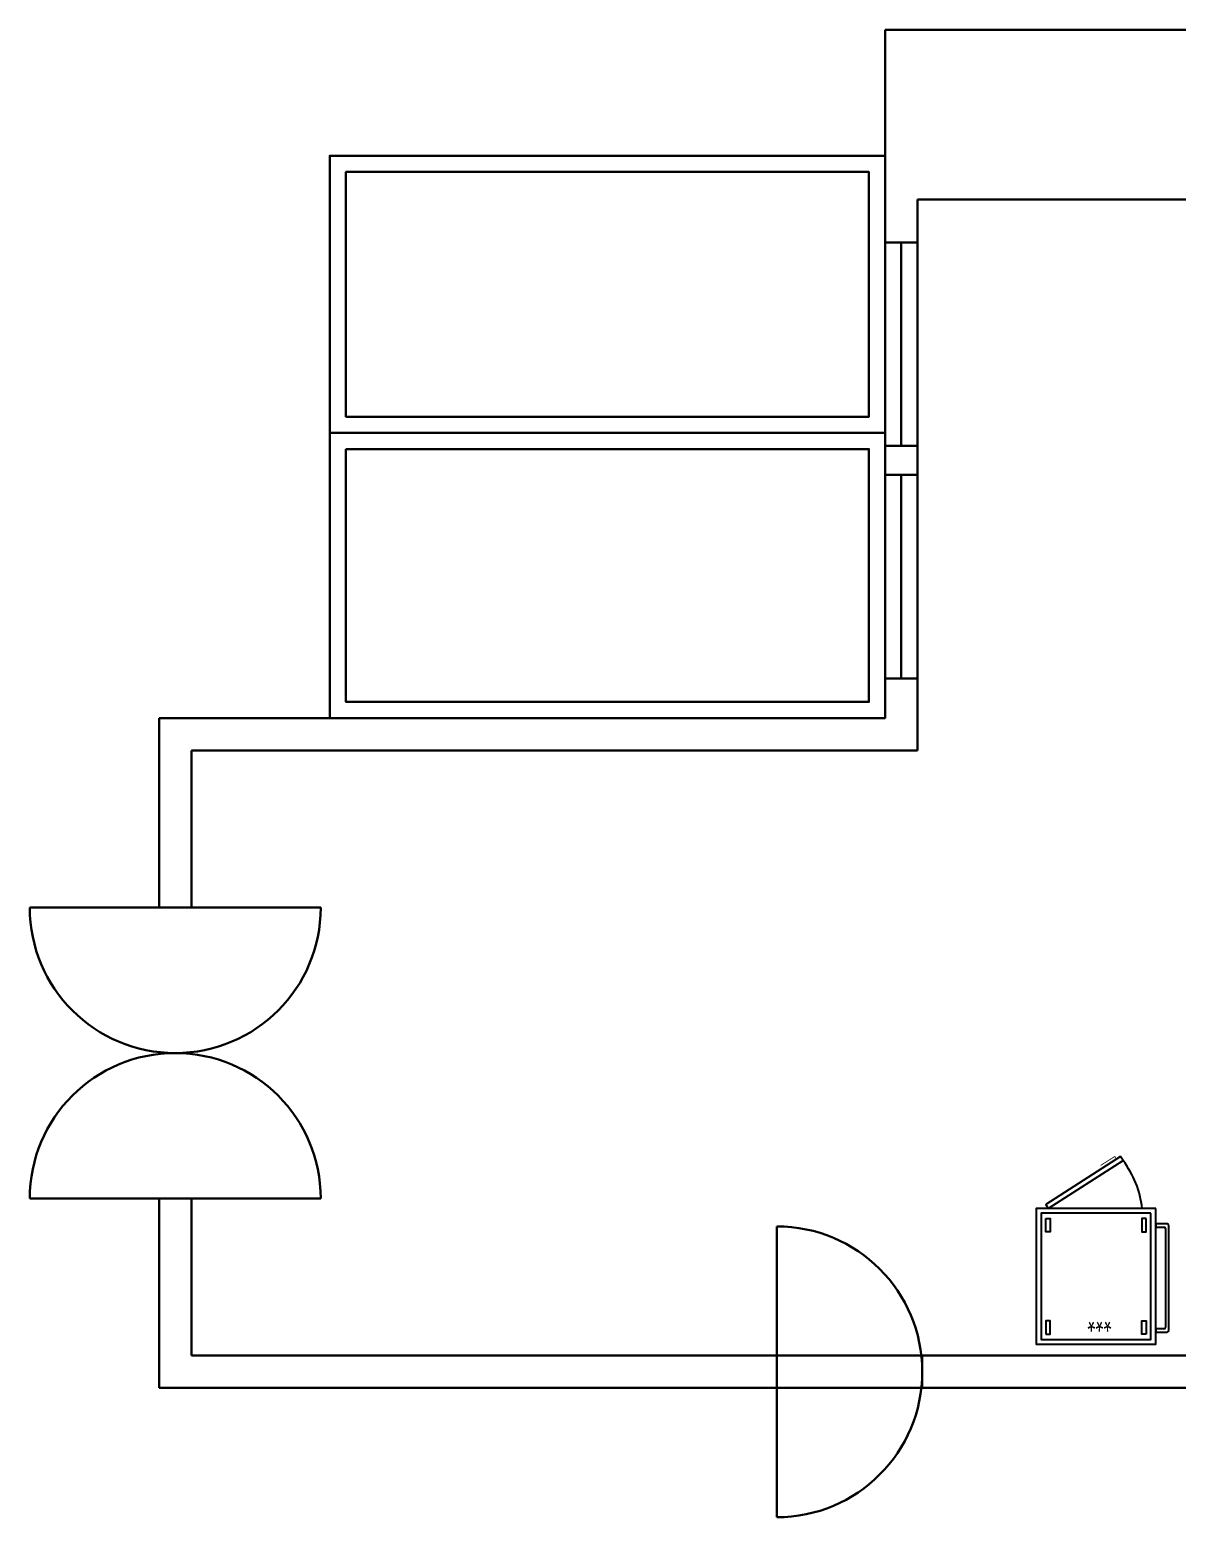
# Model space of a CAD drawing. Header units: centimetres. Extents: x 10321 to 16377, y 5009 to 10690.
# Drawn here: x 12120 to 12830, y 9769 to 10690 of the extents above; entities that cross this region are included whole.
import ezdxf

# ---------------------------------------------------------------- set-up
doc = ezdxf.new("R2010")
doc.units = ezdxf.units.CM
doc.header["$MEASUREMENT"] = 0
doc.layers.add('MUTFAKEKİPMAN', color=1, linetype='Continuous')
doc.layers.add('xxx_Auto_Duvar_Duvar Plan Kesit', color=7, linetype='Continuous', lineweight=30)
doc.layers.add('xxx_Auto_Duvar_Duvar Tarama', color=250, linetype='Continuous', lineweight=5)
doc.styles.add('style1', font='stylu.ttf', dxfattribs={"width": 0.8, "height": 12})

# ---------------------------------------------------------------- blocks, each defined once
blk = doc.blocks.new('A$C778B3713')
at = {"layer": 'MUTFAKEKİPMAN'}
for p, q in [((0, 130.5), (0, 129.5)), ((0, 129.5), (0, 65.49)), ((8, 131.5), (1, 131.5)), ((3, 129.5), (8, 129.5)), ((8, 129.5), (8, 131.5)), ((2, 67.49), (2, 128.5)), ((1, 64.49), (8, 64.49)), ((8, 66.49), (3, 66.49)), ((8, 64.49), (8, 66.49))]:
    blk.add_line(p, q, dxfattribs=at)
for points in [[(8, 55), (82, 55), (82, 139), (8, 139)], [(11, 58), (79, 58), (79, 136), (11, 136)], [(14.01, 132.87), (16.62, 132.87), (16.62, 124.44), (14.01, 124.44)], [(75.99, 132.87), (73.38, 132.87), (73.38, 124.44), (75.99, 124.44)], [(14.01, 61.12), (16.62, 61.12), (16.62, 69.55), (14.01, 69.55)], [(75.99, 61.12), (73.38, 61.12), (73.38, 69.55), (75.99, 69.55)], [(29.79, 22.82), (76.12, 52.47), (74.5, 55), (28.18, 25.35)]]:
    blk.add_lwpolyline(points, close=True, dxfattribs=at)
at = {"layer": 'MUTFAKEKİPMAN', "const_width": 0.5}
blk.add_lwpolyline([(32.32, 24.44), (33.36, 22.81), (40.33, 27.24), (42.11, 28.37)], dxfattribs=at)
at = {"layer": 'MUTFAKEKİPMAN'}
for centre, radius, start, end in [((1, 130.5), 1, 90, 180), ((3, 128.5), 1, 90, 180), ((1, 65.49), 1, 180, 270), ((3, 67.49), 1, 180, 270), ((78.52, 62.66), 62.66, 187.02959, 216.54948)]:
    blk.add_arc(centre, radius, start, end, dxfattribs=at)
at = {"layer": 'MUTFAKEKİPMAN', "style": 'style1', "width": 0.8}
blk.add_text('***', height=12, dxfattribs=at).set_placement((35.35, 119.17))

msp = doc.modelspace()

# ---------------------------------------------------------------- linework, layer by layer
at = {"layer": 'xxx_Auto_Duvar_Duvar Plan Kesit', "lineweight": 30}
for p, q in [((12649.47, 10263.65), (12649.47, 10689.65)), ((13936.47, 10689.65), (12649.47, 10689.65)), ((12669.47, 10243.65), (12669.47, 10584.65)), ((12992.47, 10584.65), (12669.47, 10584.65)), ((12669.47, 10558.09), (12649.47, 10558.09)), ((12659.47, 10558.09), (12659.47, 10432.14)), ((12669.47, 10432.14), (12649.47, 10432.14)), ((12669.47, 10414.15), (12649.47, 10414.15)), ((12659.47, 10414.15), (12659.47, 10288.21)), ((12669.47, 10288.21), (12649.47, 10288.21)), ((12649.47, 10263.65), (12200.38, 10263.65)), ((12200.38, 10146.38), (12200.38, 10263.65)), ((12669.47, 10243.65), (12220.38, 10243.65)), ((12220.38, 10146.38), (12220.38, 10243.65)), ((12300.38, 10146.38), (12120.38, 10146.38)), ((12300.38, 9966.38), (12120.38, 9966.38)), ((12200.38, 9849.12), (12200.38, 9966.38)), ((12220.38, 9869.12), (12220.38, 9966.38)), ((12582.47, 9949.12), (12582.47, 9769.12)), ((13501.47, 9869.12), (12220.38, 9869.12)), ((12672.47, 9869.12), (12672.47, 9849.12)), ((13521.47, 9849.12), (12200.38, 9849.12))]:
    msp.add_line(p, q, dxfattribs=at)
for centre, start, end in [((12210.38, 10146.38), 180, 0), ((12210.38, 9966.38), 0, 180), ((12582.47, 9859.12), 270, 90)]:
    msp.add_arc(centre, 90, start, end, dxfattribs=at)
at = {"layer": 'xxx_Auto_Duvar_Duvar Tarama', "lineweight": 30}
for points in [[(12305.96, 10440.19), (12649.47, 10440.19), (12649.47, 10611.7), (12305.96, 10611.7)], [(12315.96, 10450.19), (12639.47, 10450.19), (12639.47, 10601.7), (12315.96, 10601.7)], [(12305.96, 10440.19), (12649.47, 10440.19), (12649.47, 10263.65), (12305.96, 10263.65)], [(12315.96, 10430.19), (12639.47, 10430.19), (12639.47, 10273.65), (12315.96, 10273.65)]]:
    msp.add_lwpolyline(points, close=True, dxfattribs=at)

# ---------------------------------------------------------------- block references
at = {"layer": 'MUTFAKEKİPMAN', "rotation": 180}
msp.add_blockref('A$C778B3713', (12824.93, 10015.2), dxfattribs=at)

doc.saveas('drawing.dxf')
